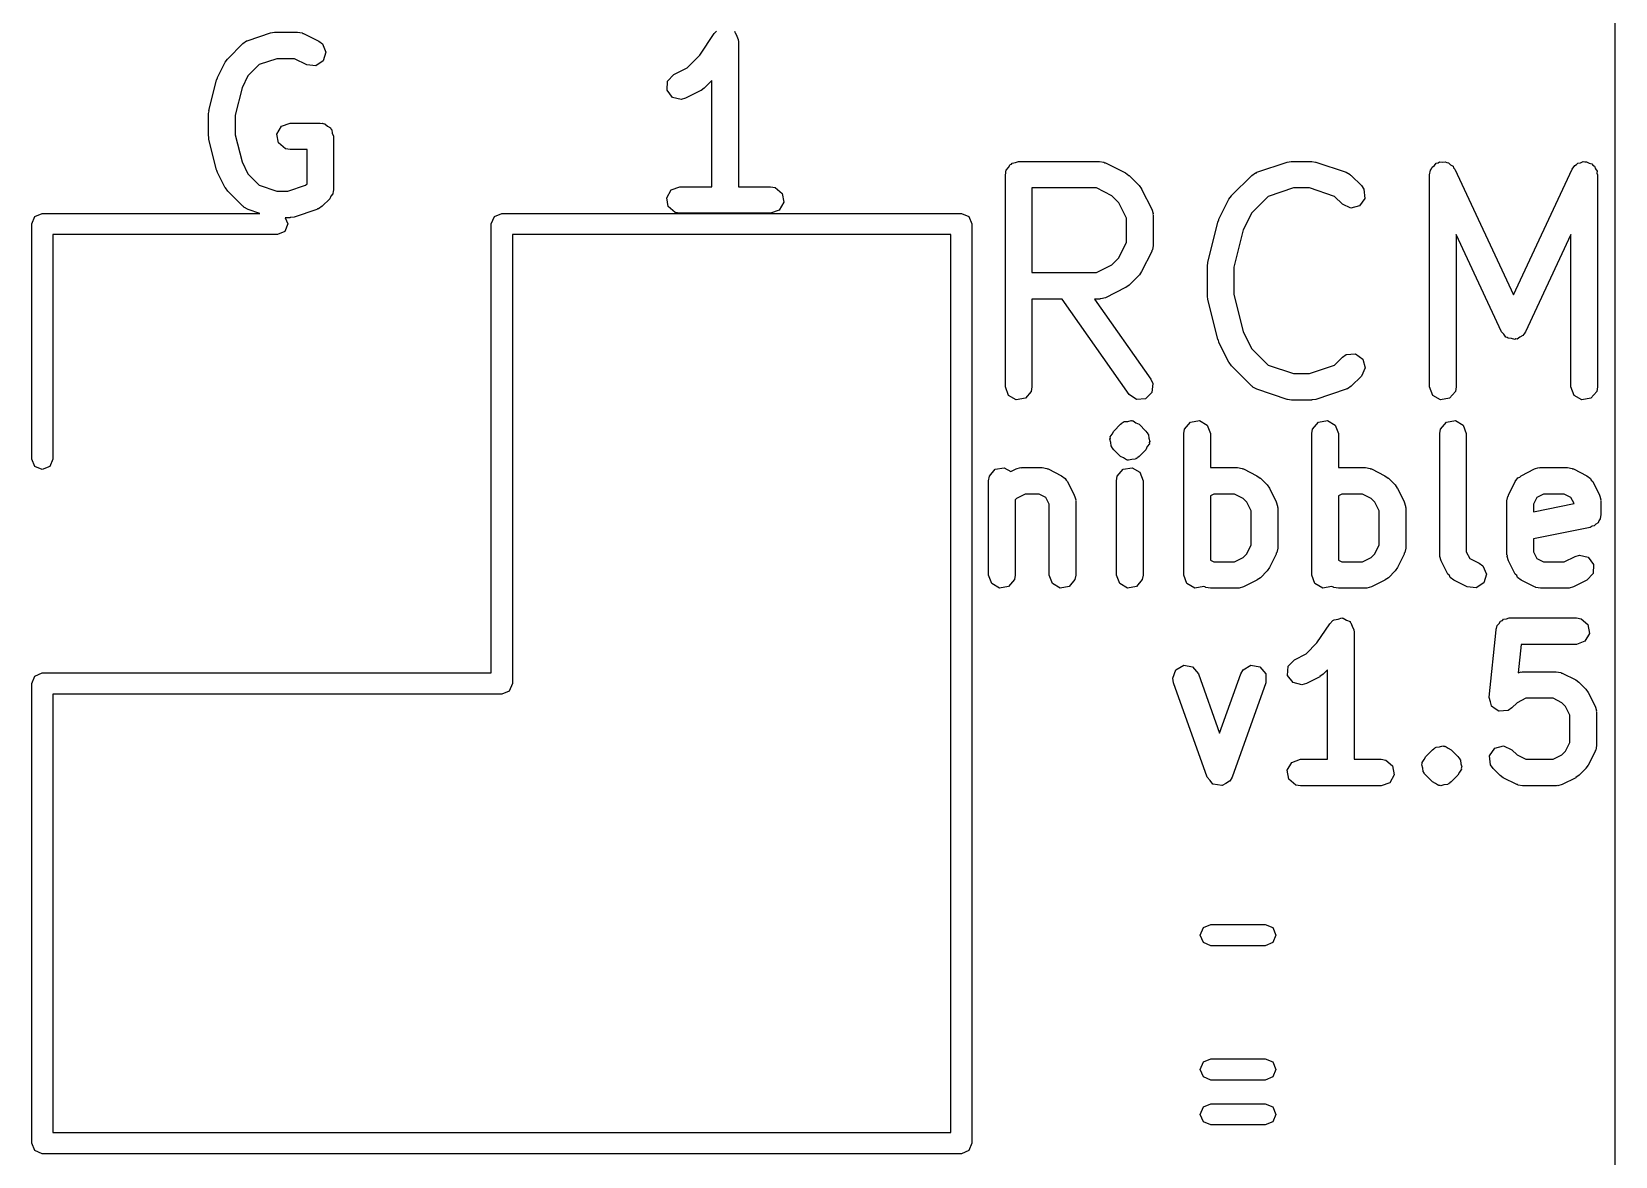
# Model space of a CAD drawing. Extents: x 128.3 to 155.1, y -62.5 to -34.4.
# Drawn here: x 128.28 to 137.24, y -52.23 to -45.87 of the extents above; entities that cross this region are included whole.
import ezdxf

# ---------------------------------------------------------------- set-up
doc = ezdxf.new("R2010")
doc.units = 0
doc.layers.add('BLACK', color=7, linetype='CONTINUOUS')

msp = doc.modelspace()

# ---------------------------------------------------------------- linework, layer by layer
at = {"layer": 'BLACK', "linetype": 'CONTINUOUS'}
for p, q in [((137.237, -54.7386), (137.237, -44.3248)), ((129.629, -45.8755), (129.651, -45.8722)), ((129.651, -45.8722), (129.653, -45.8717)), ((129.653, -45.8717), (129.781, -45.8717)), ((129.781, -45.8717), (129.807, -45.8762)), ((132.138, -45.8797), (132.151, -45.867)), ((132.253, -45.867), (132.255, -45.8709)), ((132.255, -45.8709), (132.258, -45.873)), ((132.258, -45.873), (132.266, -45.8935)), ((129.386, -46.0222), (129.471, -45.9365)), ((129.471, -45.9365), (129.493, -45.9215)), ((129.493, -45.9215), (129.497, -45.9211)), ((129.497, -45.9211), (129.501, -45.9184)), ((129.501, -45.9184), (129.629, -45.8755)), ((129.807, -45.8762), (129.811, -45.8791)), ((129.811, -45.8791), (129.815, -45.8796)), ((129.815, -45.8796), (129.901, -45.9224)), ((129.901, -45.9224), (129.922, -45.9379)), ((129.922, -45.9379), (129.942, -45.985)), ((132.057, -46.002), (132.138, -45.8797)), ((132.266, -45.8935), (132.275, -45.913)), ((132.275, -45.913), (132.274, -45.9172)), ((132.274, -45.9172), (132.276, -45.9213)), ((132.276, -45.9213), (132.276, -46.7463)), ((129.329, -46.1274), (129.372, -46.0417)), ((129.372, -46.0417), (129.385, -46.0237)), ((129.385, -46.0237), (129.386, -46.0222)), ((129.665, -46.0217), (129.565, -46.0551)), ((129.764, -46.0217), (129.665, -46.0217)), ((129.834, -46.0566), (129.764, -46.0217)), ((129.927, -46.0342), (129.885, -46.0625)), ((129.942, -45.985), (129.927, -46.0342)), ((131.985, -46.0739), (132.057, -46.002)), ((129.28, -46.3142), (129.323, -46.1428)), ((129.323, -46.1428), (129.328, -46.1309)), ((129.328, -46.1309), (129.329, -46.1274)), ((129.5, -46.1197), (129.467, -46.1871)), ((129.565, -46.0551), (129.5, -46.1197)), ((129.885, -46.0625), (129.834, -46.0566)), ((131.875, -46.1486), (131.91, -46.1113)), ((131.91, -46.1113), (131.985, -46.0739)), ((129.467, -46.1871), (129.428, -46.3416)), ((131.872, -46.1998), (131.875, -46.1486)), ((131.902, -46.241), (131.872, -46.1998)), ((132.063, -46.2026), (131.977, -46.2455)), ((132.064, -46.2014), (132.063, -46.2026)), ((132.082, -46.1886), (132.064, -46.2014)), ((132.126, -46.1452), (132.082, -46.1886)), ((132.126, -46.7463), (132.126, -46.1452)), ((129.278, -46.3324), (129.281, -46.3176)), ((129.281, -46.3176), (129.28, -46.3142)), ((131.952, -46.2529), (131.902, -46.241)), ((131.977, -46.2455), (131.952, -46.2529)), ((129.278, -46.4609), (129.278, -46.3324)), ((129.428, -46.3416), (129.428, -46.4517)), ((129.665, -46.4479), (129.69, -46.4035)), ((129.69, -46.4035), (129.739, -46.3859)), ((129.739, -46.3859), (129.91, -46.3859)), ((129.91, -46.3859), (129.92, -46.3877)), ((129.92, -46.3877), (129.923, -46.3871)), ((129.923, -46.3871), (129.926, -46.3887)), ((129.926, -46.3887), (129.936, -46.3905)), ((129.936, -46.3905), (129.951, -46.403)), ((129.951, -46.403), (129.968, -46.4127)), ((129.968, -46.4127), (129.97, -46.4191)), ((129.279, -46.4642), (129.278, -46.4609)), ((129.28, -46.4791), (129.279, -46.4642)), ((129.323, -46.6506), (129.28, -46.4791)), ((129.428, -46.4517), (129.467, -46.6062)), ((129.674, -46.4984), (129.665, -46.4479)), ((129.713, -46.5314), (129.674, -46.4984)), ((129.97, -46.4191), (129.975, -46.4234)), ((129.975, -46.4234), (129.978, -46.4426)), ((129.978, -46.4426), (129.985, -46.4609)), ((129.985, -46.4609), (129.985, -46.7609)), ((129.739, -46.5359), (129.713, -46.5314)), ((129.835, -46.5359), (129.739, -46.5359)), ((129.835, -46.7299), (129.835, -46.5359)), ((129.325, -46.6535), (129.323, -46.6506)), ((129.329, -46.6659), (129.325, -46.6535)), ((129.372, -46.7516), (129.329, -46.6659)), ((129.467, -46.6062), (129.5, -46.6737)), ((129.5, -46.6737), (129.565, -46.7382)), ((133.786, -46.6783), (133.788, -46.6686)), ((133.786, -47.8783), (133.786, -46.6783)), ((133.788, -46.6653), (133.789, -46.6624)), ((133.788, -46.6686), (133.788, -46.6653)), ((133.789, -46.6624), (133.791, -46.6527)), ((133.791, -46.6527), (133.803, -46.6378)), ((133.803, -46.6378), (133.813, -46.6209)), ((133.813, -46.6209), (133.82, -46.6186)), ((133.82, -46.6186), (133.824, -46.6134)), ((133.824, -46.6134), (133.843, -46.61)), ((133.843, -46.61), (133.861, -46.6033)), ((133.861, -46.6033), (134.319, -46.6033)), ((134.319, -46.6033), (134.344, -46.6079)), ((134.344, -46.6079), (134.348, -46.6107)), ((134.348, -46.6107), (134.352, -46.6113)), ((134.352, -46.6113), (134.466, -46.6684)), ((134.466, -46.6684), (134.484, -46.6818)), ((135.18, -46.6825), (135.201, -46.6675)), ((135.201, -46.6675), (135.206, -46.6671)), ((135.206, -46.6671), (135.209, -46.6643)), ((135.209, -46.6643), (135.381, -46.6072)), ((135.381, -46.6072), (135.403, -46.6039)), ((135.403, -46.6039), (135.404, -46.6033)), ((135.404, -46.6033), (135.519, -46.6033)), ((135.519, -46.6033), (135.541, -46.6072)), ((135.541, -46.6072), (135.542, -46.6072)), ((135.542, -46.6072), (135.714, -46.6643)), ((135.714, -46.6643), (135.737, -46.6767)), ((135.737, -46.6767), (135.739, -46.6806)), ((135.739, -46.6806), (135.743, -46.6825)), ((136.186, -46.6783), (136.191, -46.6527)), ((136.186, -47.8783), (136.186, -46.6783)), ((136.191, -46.6527), (136.197, -46.645)), ((136.197, -46.645), (136.2, -46.6353)), ((136.2, -46.6353), (136.213, -46.6259)), ((136.213, -46.6259), (136.224, -46.6134)), ((136.224, -46.6134), (136.234, -46.6116)), ((136.234, -46.6116), (136.242, -46.6059)), ((136.242, -46.6059), (136.258, -46.6073)), ((136.258, -46.6073), (136.274, -46.6045)), ((136.274, -46.6045), (136.283, -46.6095)), ((136.283, -46.6095), (136.293, -46.6104)), ((136.293, -46.6104), (136.305, -46.6219)), ((136.305, -46.6219), (136.319, -46.6301)), ((136.319, -46.6301), (136.322, -46.6395)), ((136.322, -46.6395), (136.329, -46.6466)), ((136.329, -46.6466), (136.661, -47.3581)), ((136.661, -47.3581), (136.993, -46.6466)), ((136.993, -46.6466), (137.008, -46.6253)), ((137.008, -46.6253), (137.017, -46.6211)), ((137.017, -46.6211), (137.024, -46.6134)), ((137.024, -46.6134), (137.04, -46.6105)), ((137.04, -46.6105), (137.055, -46.6036)), ((137.055, -46.6036), (137.065, -46.6062)), ((137.065, -46.6062), (137.074, -46.6045)), ((137.074, -46.6045), (137.089, -46.6127)), ((137.089, -46.6127), (137.104, -46.6169)), ((137.104, -46.6169), (137.11, -46.6251)), ((137.11, -46.6251), (137.119, -46.6301)), ((137.119, -46.6301), (137.124, -46.6455)), ((137.124, -46.6455), (137.134, -46.659)), ((137.134, -46.659), (137.133, -46.6689)), ((137.133, -46.6689), (137.136, -46.6783)), ((137.136, -46.6783), (137.136, -47.8783)), ((129.373, -46.7528), (129.372, -46.7516)), ((129.386, -46.7711), (129.373, -46.7528)), ((129.471, -46.8568), (129.386, -46.7711)), ((129.565, -46.7382), (129.665, -46.7717)), ((129.726, -46.7717), (129.827, -46.7382)), ((129.827, -46.7382), (129.835, -46.7299)), ((129.983, -46.7705), (129.981, -46.7866)), ((129.985, -46.7675), (129.983, -46.7705)), ((129.985, -46.7609), (129.984, -46.7655)), ((129.984, -46.7655), (129.985, -46.7675)), ((131.87, -46.8082), (131.896, -46.7638)), ((131.896, -46.7638), (131.944, -46.7463)), ((131.944, -46.7463), (132.126, -46.7463)), ((132.276, -46.7463), (132.458, -46.7463)), ((132.458, -46.7463), (132.484, -46.7508)), ((132.484, -46.7508), (132.523, -46.7838)), ((134.301, -46.7533), (133.936, -46.7533)), ((133.936, -46.7533), (133.936, -47.2319)), ((134.388, -46.7971), (134.301, -46.7533)), ((134.484, -46.6818), (134.486, -46.6825)), ((134.486, -46.6825), (134.543, -46.7396)), ((134.543, -46.7396), (134.556, -46.758)), ((134.556, -46.758), (134.557, -46.7591)), ((134.557, -46.7591), (134.614, -46.8734)), ((135.066, -46.7967), (135.18, -46.6825)), ((135.416, -46.7533), (135.273, -46.801)), ((135.506, -46.7533), (135.416, -46.7533)), ((135.649, -46.801), (135.506, -46.7533)), ((135.743, -46.6825), (135.8, -46.7396)), ((135.8, -46.7396), (135.815, -46.7609)), ((135.815, -46.7609), (135.82, -46.812)), ((129.475, -46.8587), (129.471, -46.8568)), ((129.478, -46.8625), (129.475, -46.8587)), ((129.665, -46.7717), (129.726, -46.7717)), ((129.92, -46.8568), (129.899, -46.8718)), ((129.963, -46.814), (129.92, -46.8568)), ((129.97, -46.7991), (129.963, -46.814)), ((129.981, -46.7866), (129.97, -46.7991)), ((131.879, -46.8588), (131.87, -46.8082)), ((131.918, -46.8917), (131.879, -46.8588)), ((132.532, -46.8343), (132.506, -46.8787)), ((132.523, -46.7838), (132.532, -46.8343)), ((134.428, -46.8371), (134.388, -46.7971)), ((134.472, -46.9246), (134.428, -46.8371)), ((134.994, -46.9305), (135.051, -46.8162)), ((135.051, -46.8162), (135.065, -46.7982)), ((135.065, -46.7982), (135.066, -46.7967)), ((135.273, -46.801), (135.18, -46.8942)), ((135.694, -46.8457), (135.649, -46.801)), ((135.741, -46.8673), (135.694, -46.8457)), ((135.79, -46.8541), (135.741, -46.8673)), ((135.82, -46.812), (135.79, -46.8541)), ((128.277, -46.957), (128.295, -46.9146)), ((128.295, -46.9146), (128.337, -46.897)), ((128.337, -46.897), (129.567, -46.897)), ((129.501, -46.875), (129.478, -46.8625)), ((129.567, -46.897), (129.501, -46.875)), ((129.739, -46.9217), (129.712, -46.9217)), ((129.712, -46.9217), (129.727, -46.957)), ((129.74, -46.9211), (129.739, -46.9217)), ((129.762, -46.9178), (129.74, -46.9211)), ((129.891, -46.875), (129.762, -46.9178)), ((129.894, -46.8722), (129.891, -46.875)), ((129.899, -46.8718), (129.894, -46.8722)), ((130.877, -46.957), (130.895, -46.9146)), ((130.895, -46.9146), (130.937, -46.897)), ((130.937, -46.897), (133.537, -46.897)), ((131.944, -46.8963), (131.918, -46.8917)), ((132.458, -46.8963), (131.944, -46.8963)), ((132.506, -46.8787), (132.458, -46.8963)), ((133.537, -46.897), (133.579, -46.9146)), ((133.579, -46.9146), (133.597, -46.957)), ((134.472, -47.0606), (134.472, -46.9246)), ((134.614, -46.8734), (134.622, -46.8983)), ((134.622, -46.8983), (134.621, -46.9027)), ((134.621, -46.9027), (134.622, -46.9069)), ((134.622, -46.9069), (134.622, -47.0783)), ((134.931, -47.1744), (134.989, -46.9459)), ((134.989, -46.9459), (134.994, -46.934)), ((134.994, -46.934), (134.994, -46.9305)), ((135.18, -46.8942), (135.132, -46.9902)), ((128.277, -48.287), (128.277, -46.957)), ((129.667, -47.017), (128.397, -47.017)), ((128.397, -47.017), (128.397, -48.287)), ((129.709, -46.9994), (129.667, -47.017)), ((129.727, -46.957), (129.709, -46.9994)), ((130.877, -49.497), (130.877, -46.957)), ((130.997, -47.017), (130.997, -49.557)), ((133.477, -47.017), (130.997, -47.017)), ((133.477, -52.097), (133.477, -47.017)), ((133.597, -46.957), (133.597, -52.157)), ((135.132, -46.9902), (135.079, -47.2019)), ((136.593, -47.5672), (136.336, -47.0164)), ((136.336, -47.0164), (136.336, -47.8783)), ((136.986, -47.0164), (136.729, -47.5672)), ((136.986, -47.8783), (136.986, -47.0164)), ((134.428, -47.1482), (134.472, -47.0606)), ((134.614, -47.1119), (134.557, -47.2262)), ((134.615, -47.1074), (134.614, -47.1119)), ((134.618, -47.104), (134.615, -47.1074)), ((134.622, -47.0783), (134.618, -47.104)), ((134.301, -47.2319), (134.388, -47.1881)), ((134.388, -47.1881), (134.428, -47.1482)), ((134.929, -47.1926), (134.932, -47.1779)), ((134.929, -47.3641), (134.929, -47.1926)), ((134.932, -47.1779), (134.931, -47.1744)), ((135.079, -47.2019), (135.079, -47.3548)), ((133.936, -47.2319), (134.301, -47.2319)), ((134.486, -47.3028), (134.467, -47.3157)), ((134.543, -47.2457), (134.486, -47.3028)), ((134.544, -47.2442), (134.543, -47.2457)), ((134.557, -47.2262), (134.544, -47.2442)), ((134.108, -47.3819), (133.936, -47.3819)), ((133.936, -47.3819), (133.936, -47.8783)), ((134.486, -47.9214), (134.108, -47.3819)), ((134.319, -47.3819), (134.291, -47.3819)), ((134.291, -47.3819), (134.609, -47.8353)), ((134.323, -47.3804), (134.319, -47.3819)), ((134.327, -47.3814), (134.323, -47.3804)), ((134.352, -47.374), (134.327, -47.3814)), ((134.466, -47.3169), (134.352, -47.374)), ((134.467, -47.3157), (134.466, -47.3169)), ((134.93, -47.3673), (134.929, -47.3641)), ((134.931, -47.3822), (134.93, -47.3673)), ((134.989, -47.6108), (134.931, -47.3822)), ((135.079, -47.3548), (135.132, -47.5665)), ((135.132, -47.5665), (135.18, -47.6625)), ((136.607, -47.581), (136.593, -47.5672)), ((136.724, -47.5753), (136.723, -47.5785)), ((136.729, -47.5672), (136.724, -47.5753)), ((134.991, -47.6138), (134.989, -47.6108)), ((134.994, -47.6262), (134.991, -47.6138)), ((135.051, -47.7405), (134.994, -47.6262)), ((135.18, -47.6625), (135.273, -47.7556)), ((136.618, -47.5969), (136.607, -47.581)), ((136.625, -47.5987), (136.618, -47.5969)), ((136.63, -47.6035), (136.625, -47.5987)), ((136.649, -47.6052), (136.63, -47.6035)), ((136.668, -47.6102), (136.649, -47.6052)), ((136.674, -47.6073), (136.668, -47.6102)), ((136.681, -47.6079), (136.674, -47.6073)), ((136.697, -47.5968), (136.681, -47.6079)), ((136.714, -47.5885), (136.697, -47.5968)), ((136.72, -47.5804), (136.714, -47.5885)), ((136.723, -47.5785), (136.72, -47.5804)), ((135.053, -47.7416), (135.051, -47.7405)), ((135.066, -47.7599), (135.053, -47.7416)), ((135.273, -47.7556), (135.416, -47.8033)), ((135.506, -47.8033), (135.649, -47.7556)), ((135.649, -47.7556), (135.694, -47.711)), ((135.694, -47.711), (135.715, -47.6961)), ((135.715, -47.6961), (135.767, -47.6916)), ((135.767, -47.6916), (135.809, -47.721)), ((135.809, -47.721), (135.822, -47.7706)), ((134.609, -47.8353), (134.62, -47.8589)), ((135.18, -47.8742), (135.066, -47.7599)), ((135.416, -47.8033), (135.506, -47.8033)), ((135.8, -47.8171), (135.743, -47.8742)), ((135.822, -47.7706), (135.8, -47.8171)), ((133.804, -47.9266), (133.786, -47.8783)), ((133.848, -47.9522), (133.804, -47.9266)), ((133.932, -47.904), (133.899, -47.9433)), ((133.936, -47.8783), (133.932, -47.904)), ((134.528, -47.9508), (134.486, -47.9214)), ((134.615, -47.91), (134.579, -47.9463)), ((134.62, -47.8589), (134.615, -47.91)), ((135.184, -47.8761), (135.18, -47.8742)), ((135.186, -47.8799), (135.184, -47.8761)), ((135.209, -47.8924), (135.186, -47.8799)), ((135.381, -47.9495), (135.209, -47.8924)), ((135.714, -47.8924), (135.542, -47.9495)), ((135.717, -47.8896), (135.714, -47.8924)), ((135.722, -47.8892), (135.717, -47.8896)), ((135.743, -47.8742), (135.722, -47.8892)), ((136.204, -47.9266), (136.186, -47.8783)), ((136.248, -47.9522), (136.204, -47.9266)), ((136.332, -47.904), (136.299, -47.9433)), ((136.336, -47.8783), (136.332, -47.904)), ((137.004, -47.9266), (136.986, -47.8783)), ((137.048, -47.9522), (137.004, -47.9266)), ((137.132, -47.904), (137.099, -47.9433)), ((137.136, -47.8783), (137.132, -47.904)), ((133.899, -47.9433), (133.848, -47.9522)), ((134.579, -47.9463), (134.528, -47.9508)), ((135.382, -47.9494), (135.381, -47.9495)), ((135.404, -47.9533), (135.382, -47.9494)), ((135.519, -47.9533), (135.404, -47.9533)), ((135.52, -47.9528), (135.519, -47.9533)), ((135.542, -47.9495), (135.52, -47.9528)), ((136.299, -47.9433), (136.248, -47.9522)), ((137.099, -47.9433), (137.048, -47.9522)), ((134.399, -48.1284), (134.437, -48.0903)), ((134.437, -48.0903), (134.445, -48.0846)), ((134.445, -48.0846), (134.447, -48.0819)), ((134.447, -48.0819), (134.45, -48.081)), ((134.45, -48.0809), (134.452, -48.0783)), ((134.45, -48.081), (134.45, -48.0809)), ((134.452, -48.0783), (134.454, -48.078)), ((134.454, -48.078), (134.458, -48.0753)), ((134.458, -48.0753), (134.478, -48.0736)), ((134.478, -48.0736), (134.497, -48.0686)), ((134.497, -48.0686), (134.5, -48.07)), ((134.5, -48.07), (134.503, -48.0694)), ((134.503, -48.0694), (134.506, -48.0711)), ((134.506, -48.0711), (134.509, -48.0709)), ((134.509, -48.0709), (134.525, -48.082)), ((134.525, -48.082), (134.543, -48.0903)), ((134.543, -48.0903), (134.581, -48.1284)), ((134.8, -48.1176), (134.833, -48.0783)), ((134.833, -48.0783), (134.884, -48.0694)), ((134.884, -48.0694), (134.928, -48.0951)), ((134.928, -48.0951), (134.946, -48.1433)), ((135.524, -48.1176), (135.557, -48.0783)), ((135.557, -48.0783), (135.608, -48.0694)), ((135.608, -48.0694), (135.652, -48.0951)), ((135.652, -48.0951), (135.67, -48.1433)), ((136.248, -48.1176), (136.281, -48.0783)), ((136.281, -48.0783), (136.332, -48.0694)), ((136.332, -48.0694), (136.376, -48.0951)), ((136.376, -48.0951), (136.394, -48.1433)), ((134.377, -48.1749), (134.38, -48.1687)), ((134.382, -48.1937), (134.377, -48.1749)), ((134.379, -48.162), (134.391, -48.146)), ((134.38, -48.1687), (134.379, -48.162)), ((134.384, -48.2131), (134.382, -48.1937)), ((134.391, -48.146), (134.399, -48.1284)), ((134.581, -48.1284), (134.587, -48.1365)), ((134.587, -48.1365), (134.59, -48.1384)), ((134.601, -48.2008), (134.589, -48.2168)), ((134.59, -48.1384), (134.59, -48.1416)), ((134.59, -48.1416), (134.596, -48.1497)), ((134.596, -48.1497), (134.598, -48.1691)), ((134.598, -48.1691), (134.603, -48.1879)), ((134.603, -48.1879), (134.6, -48.1941)), ((134.6, -48.1941), (134.601, -48.2008)), ((134.796, -48.1433), (134.8, -48.1176)), ((134.796, -48.9433), (134.796, -48.1433)), ((134.946, -48.1433), (134.946, -48.3354)), ((135.52, -48.1433), (135.524, -48.1176)), ((135.52, -48.9433), (135.52, -48.1433)), ((135.67, -48.1433), (135.67, -48.3354)), ((136.244, -48.1433), (136.248, -48.1176)), ((136.244, -48.829), (136.244, -48.1433)), ((136.394, -48.1433), (136.394, -48.8113)), ((128.295, -48.3294), (128.277, -48.287)), ((128.397, -48.287), (128.379, -48.3294)), ((134.39, -48.2212), (134.384, -48.2131)), ((134.39, -48.2244), (134.39, -48.2212)), ((134.393, -48.2263), (134.39, -48.2244)), ((134.399, -48.2344), (134.393, -48.2263)), ((134.437, -48.2725), (134.399, -48.2344)), ((134.455, -48.2808), (134.437, -48.2725)), ((134.471, -48.2919), (134.455, -48.2808)), ((134.474, -48.2916), (134.471, -48.2919)), ((134.477, -48.2933), (134.474, -48.2916)), ((134.48, -48.2927), (134.477, -48.2933)), ((134.483, -48.2942), (134.48, -48.2927)), ((134.502, -48.2892), (134.483, -48.2942)), ((134.522, -48.2875), (134.502, -48.2892)), ((134.525, -48.2848), (134.522, -48.2875)), ((134.527, -48.2844), (134.525, -48.2848)), ((134.53, -48.2819), (134.527, -48.2844)), ((134.533, -48.2809), (134.53, -48.2818)), ((134.53, -48.2818), (134.53, -48.2819)), ((134.535, -48.2782), (134.533, -48.2809)), ((134.543, -48.2725), (134.535, -48.2782)), ((134.581, -48.2344), (134.543, -48.2725)), ((134.589, -48.2168), (134.581, -48.2344)), ((128.337, -48.347), (128.295, -48.3294)), ((128.379, -48.3294), (128.337, -48.347)), ((133.696, -48.3843), (133.729, -48.345)), ((133.729, -48.345), (133.779, -48.3361)), ((133.779, -48.3361), (133.817, -48.3579)), ((133.817, -48.3579), (133.847, -48.3429)), ((133.847, -48.3429), (133.872, -48.3355)), ((133.872, -48.3355), (133.876, -48.3365)), ((133.876, -48.3365), (133.88, -48.335)), ((133.88, -48.335), (133.995, -48.335)), ((133.995, -48.335), (134.02, -48.3395)), ((134.02, -48.3395), (134.024, -48.3424)), ((134.024, -48.3424), (134.028, -48.3429)), ((134.028, -48.3429), (134.104, -48.381)), ((134.104, -48.381), (134.125, -48.3965)), ((134.419, -48.3843), (134.452, -48.345)), ((134.452, -48.345), (134.503, -48.3361)), ((134.503, -48.3361), (134.547, -48.3618)), ((134.547, -48.3618), (134.565, -48.41)), ((134.946, -48.3354), (134.947, -48.335)), ((134.947, -48.335), (135.099, -48.335)), ((135.099, -48.335), (135.125, -48.3395)), ((135.125, -48.3395), (135.129, -48.3424)), ((135.129, -48.3424), (135.133, -48.3429)), ((135.133, -48.3429), (135.209, -48.381)), ((135.209, -48.381), (135.227, -48.3943)), ((135.67, -48.3354), (135.671, -48.335)), ((135.671, -48.335), (135.823, -48.335)), ((135.823, -48.335), (135.849, -48.3395)), ((135.849, -48.3395), (135.852, -48.3424)), ((135.852, -48.3424), (135.857, -48.3429)), ((135.857, -48.3429), (135.933, -48.381)), ((135.933, -48.381), (135.951, -48.3943)), ((136.696, -48.3891), (136.704, -48.381)), ((136.704, -48.381), (136.78, -48.3429)), ((136.78, -48.3429), (136.805, -48.3355)), ((136.805, -48.3355), (136.81, -48.3365)), ((136.81, -48.3365), (136.814, -48.335)), ((136.814, -48.335), (136.966, -48.335)), ((136.966, -48.335), (136.992, -48.3395)), ((136.992, -48.3395), (136.995, -48.3424)), ((136.995, -48.3424), (137, -48.3429)), ((137, -48.3429), (137.076, -48.381)), ((137.076, -48.381), (137.097, -48.3965)), ((133.691, -48.41), (133.696, -48.3843)), ((133.691, -48.9433), (133.691, -48.41)), ((134.125, -48.3965), (134.13, -48.4068)), ((134.13, -48.4068), (134.138, -48.4145)), ((134.138, -48.4145), (134.176, -48.4907)), ((134.415, -48.41), (134.419, -48.3843)), ((134.415, -48.9433), (134.415, -48.41)), ((134.565, -48.41), (134.565, -48.9433)), ((135.227, -48.3943), (135.229, -48.395)), ((135.229, -48.395), (135.267, -48.4331)), ((135.267, -48.4331), (135.28, -48.4515)), ((135.28, -48.4515), (135.281, -48.4526)), ((135.281, -48.4526), (135.319, -48.5288)), ((135.951, -48.3943), (135.953, -48.395)), ((135.953, -48.395), (135.991, -48.4331)), ((135.991, -48.4331), (136.003, -48.4515)), ((136.003, -48.4515), (136.005, -48.4526)), ((136.005, -48.4526), (136.043, -48.5288)), ((136.632, -48.4907), (136.671, -48.4145)), ((136.671, -48.4145), (136.686, -48.3936)), ((136.686, -48.3936), (136.696, -48.3891)), ((137.097, -48.3965), (137.101, -48.4068)), ((137.101, -48.4068), (137.109, -48.4145)), ((137.109, -48.4145), (137.148, -48.4907)), ((133.849, -48.5097), (133.841, -48.5172)), ((133.841, -48.5172), (133.841, -48.9433)), ((133.898, -48.485), (133.849, -48.5097)), ((133.977, -48.485), (133.898, -48.485)), ((134.015, -48.504), (133.977, -48.485)), ((134.034, -48.542), (134.015, -48.504)), ((134.034, -48.9433), (134.034, -48.542)), ((134.176, -48.4907), (134.184, -48.5157)), ((134.184, -48.5157), (134.182, -48.52)), ((134.182, -48.52), (134.184, -48.5242)), ((134.184, -48.5242), (134.184, -48.9433)), ((134.965, -48.485), (134.946, -48.4944)), ((134.946, -48.4944), (134.946, -48.8588)), ((135.082, -48.485), (134.965, -48.485)), ((135.131, -48.5097), (135.082, -48.485)), ((135.152, -48.5306), (135.131, -48.5097)), ((135.177, -48.58), (135.152, -48.5306)), ((135.319, -48.5288), (135.326, -48.5538)), ((135.326, -48.5538), (135.325, -48.5581)), ((135.325, -48.5581), (135.327, -48.5623)), ((135.327, -48.5623), (135.327, -48.7909)), ((135.689, -48.485), (135.67, -48.4944)), ((135.67, -48.4944), (135.67, -48.8588)), ((135.806, -48.485), (135.689, -48.485)), ((135.855, -48.5097), (135.806, -48.485)), ((135.876, -48.5306), (135.855, -48.5097)), ((135.901, -48.58), (135.876, -48.5306)), ((136.043, -48.5288), (136.05, -48.5538)), ((136.05, -48.5538), (136.049, -48.5581)), ((136.049, -48.5581), (136.051, -48.5623)), ((136.051, -48.5623), (136.051, -48.7909)), ((136.624, -48.5242), (136.629, -48.4986)), ((136.624, -48.829), (136.624, -48.5242)), ((136.629, -48.4986), (136.632, -48.4952)), ((136.632, -48.4952), (136.632, -48.4907)), ((136.793, -48.504), (136.774, -48.542)), ((136.774, -48.5851), (137.004, -48.5392)), ((136.774, -48.542), (136.774, -48.5851)), ((136.831, -48.485), (136.793, -48.504)), ((136.948, -48.485), (136.831, -48.485)), ((136.986, -48.504), (136.948, -48.485)), ((137.004, -48.5392), (136.986, -48.504)), ((137.148, -48.4907), (137.155, -48.5157)), ((137.155, -48.5157), (137.154, -48.52)), ((137.154, -48.52), (137.155, -48.5242)), ((137.155, -48.5242), (137.155, -48.6004)), ((135.177, -48.7732), (135.177, -48.58)), ((135.901, -48.7732), (135.901, -48.58)), ((137.139, -48.6473), (137.127, -48.6546)), ((137.143, -48.6356), (137.139, -48.6473)), ((137.151, -48.6261), (137.143, -48.6356)), ((137.155, -48.6004), (137.151, -48.6261)), ((137.095, -48.674), (136.774, -48.7381)), ((136.774, -48.7381), (136.774, -48.8113)), ((137.106, -48.6675), (137.095, -48.674)), ((137.118, -48.6654), (137.106, -48.6675)), ((137.127, -48.6546), (137.118, -48.6654)), ((135.131, -48.8436), (135.152, -48.8227)), ((135.152, -48.8227), (135.177, -48.7732)), ((135.319, -48.8245), (135.281, -48.9006)), ((135.322, -48.8166), (135.319, -48.82)), ((135.319, -48.82), (135.319, -48.8245)), ((135.327, -48.7909), (135.322, -48.8166)), ((135.855, -48.8436), (135.876, -48.8227)), ((135.876, -48.8227), (135.901, -48.7732)), ((136.043, -48.8245), (136.005, -48.9006)), ((136.046, -48.8166), (136.043, -48.82)), ((136.043, -48.82), (136.043, -48.8245)), ((136.051, -48.7909), (136.046, -48.8166)), ((136.245, -48.8332), (136.244, -48.829)), ((136.394, -48.8113), (136.413, -48.8493)), ((136.626, -48.8332), (136.624, -48.829)), ((136.774, -48.8113), (136.793, -48.8493)), ((137.009, -48.8381), (137.034, -48.8307)), ((137.034, -48.8307), (137.084, -48.8426)), ((134.946, -48.8588), (134.965, -48.8683)), ((134.965, -48.8683), (135.082, -48.8683)), ((135.082, -48.8683), (135.131, -48.8436)), ((135.267, -48.9201), (135.229, -48.9582)), ((135.268, -48.9187), (135.267, -48.9201)), ((135.281, -48.9006), (135.268, -48.9187)), ((135.67, -48.8588), (135.689, -48.8683)), ((135.689, -48.8683), (135.806, -48.8683)), ((135.806, -48.8683), (135.855, -48.8436)), ((135.991, -48.9201), (135.953, -48.9582)), ((136.005, -48.9006), (135.991, -48.9187)), ((135.991, -48.9187), (135.991, -48.9201)), ((136.244, -48.8376), (136.245, -48.8332)), ((136.251, -48.8625), (136.244, -48.8376)), ((136.29, -48.9387), (136.251, -48.8625)), ((136.413, -48.8493), (136.466, -48.8762)), ((136.466, -48.8762), (136.487, -48.8917)), ((136.487, -48.8917), (136.508, -48.9388)), ((136.625, -48.8376), (136.626, -48.8332)), ((136.632, -48.8625), (136.625, -48.8376)), ((136.671, -48.9387), (136.632, -48.8625)), ((136.793, -48.8493), (136.831, -48.8683)), ((136.831, -48.8683), (136.948, -48.8683)), ((136.948, -48.8683), (137.009, -48.8381)), ((137.084, -48.8426), (137.114, -48.8838)), ((137.114, -48.8838), (137.111, -48.935)), ((133.709, -48.9915), (133.691, -48.9433)), ((133.753, -49.0172), (133.709, -48.9915)), ((133.804, -49.0082), (133.753, -49.0172)), ((133.837, -48.9689), (133.804, -49.0082)), ((133.841, -48.9433), (133.837, -48.9689)), ((134.052, -48.9915), (134.034, -48.9433)), ((134.096, -49.0172), (134.052, -48.9915)), ((134.147, -49.0082), (134.096, -49.0172)), ((134.179, -48.9689), (134.147, -49.0082)), ((134.184, -48.9433), (134.179, -48.9689)), ((134.433, -48.9915), (134.415, -48.9433)), ((134.477, -49.0172), (134.433, -48.9915)), ((134.527, -49.0082), (134.477, -49.0172)), ((134.56, -48.9689), (134.527, -49.0082)), ((134.565, -48.9433), (134.56, -48.9689)), ((134.813, -48.9915), (134.796, -48.9433)), ((134.858, -49.0172), (134.813, -48.9915)), ((134.908, -49.0082), (134.858, -49.0172)), ((134.909, -49.0079), (134.908, -49.0082)), ((134.914, -49.0104), (134.909, -49.0079)), ((134.918, -49.0109), (134.914, -49.0104)), ((134.921, -49.0138), (134.918, -49.0109)), ((135.133, -49.0104), (135.108, -49.0178)), ((135.209, -48.9723), (135.133, -49.0104)), ((135.21, -48.9711), (135.209, -48.9723)), ((135.229, -48.9582), (135.21, -48.9711)), ((135.537, -48.9915), (135.52, -48.9433)), ((135.582, -49.0172), (135.537, -48.9915)), ((135.632, -49.0082), (135.582, -49.0172)), ((135.637, -49.0104), (135.632, -49.0079)), ((135.632, -49.0079), (135.632, -49.0082)), ((135.642, -49.0109), (135.637, -49.0104)), ((135.645, -49.0138), (135.642, -49.0109)), ((135.857, -49.0104), (135.832, -49.0178)), ((135.933, -48.9723), (135.857, -49.0104)), ((135.934, -48.9711), (135.933, -48.9723)), ((135.953, -48.9582), (135.934, -48.9711)), ((136.298, -48.9465), (136.29, -48.9387)), ((136.302, -48.9568), (136.298, -48.9465)), ((136.323, -48.9723), (136.302, -48.9568)), ((136.399, -49.0104), (136.323, -48.9723)), ((136.45, -49.0162), (136.399, -49.0104)), ((136.493, -48.988), (136.45, -49.0162)), ((136.508, -48.9388), (136.493, -48.988)), ((136.679, -48.9465), (136.671, -48.9387)), ((136.683, -48.9568), (136.679, -48.9465)), ((136.704, -48.9723), (136.683, -48.9568)), ((136.78, -49.0104), (136.704, -48.9723)), ((136.785, -49.0109), (136.78, -49.0104)), ((136.788, -49.0138), (136.785, -49.0109)), ((137, -49.0104), (136.975, -49.0178)), ((137.076, -48.9723), (137, -49.0104)), ((137.111, -48.935), (137.076, -48.9723)), ((134.947, -49.0183), (134.921, -49.0138)), ((135.099, -49.0183), (134.947, -49.0183)), ((135.104, -49.0168), (135.099, -49.0183)), ((135.108, -49.0178), (135.104, -49.0168)), ((135.671, -49.0183), (135.645, -49.0138)), ((135.823, -49.0183), (135.671, -49.0183)), ((135.828, -49.0168), (135.823, -49.0183)), ((135.832, -49.0178), (135.828, -49.0168)), ((136.814, -49.0183), (136.788, -49.0138)), ((136.966, -49.0183), (136.814, -49.0183)), ((136.97, -49.0168), (136.966, -49.0183)), ((136.975, -49.0178), (136.97, -49.0168)), ((135.668, -49.1922), (135.689, -49.186)), ((135.689, -49.186), (135.693, -49.1878)), ((135.693, -49.1878), (135.697, -49.187)), ((135.697, -49.187), (135.716, -49.1979)), ((136.621, -49.1913), (136.636, -49.1859)), ((136.636, -49.1859), (137.017, -49.1859)), ((137.017, -49.1859), (137.043, -49.1904)), ((137.043, -49.1904), (137.082, -49.2234)), ((135.549, -49.3274), (135.621, -49.2193)), ((135.621, -49.2193), (135.639, -49.2005)), ((135.639, -49.2005), (135.643, -49.1992)), ((135.643, -49.1992), (135.646, -49.1959)), ((135.646, -49.1959), (135.668, -49.1922)), ((135.716, -49.1979), (135.736, -49.2067)), ((135.736, -49.2067), (135.737, -49.2105)), ((135.737, -49.2105), (135.741, -49.2127)), ((135.741, -49.2127), (135.749, -49.2331)), ((135.749, -49.2331), (135.758, -49.2527)), ((135.758, -49.2527), (135.757, -49.2568)), ((135.757, -49.2568), (135.759, -49.2609)), ((135.759, -49.2609), (135.759, -49.9859)), ((136.523, -49.6344), (136.562, -49.2534)), ((136.562, -49.2479), (136.564, -49.2452)), ((136.563, -49.2496), (136.562, -49.2479)), ((136.562, -49.2534), (136.563, -49.2496)), ((136.564, -49.2452), (136.569, -49.2284)), ((136.569, -49.2284), (136.58, -49.2172)), ((136.58, -49.2172), (136.588, -49.2034)), ((136.588, -49.2034), (136.598, -49.1999)), ((136.598, -49.1999), (136.605, -49.1925)), ((136.605, -49.1925), (136.621, -49.1913)), ((137.091, -49.2739), (137.065, -49.3183)), ((137.082, -49.2234), (137.091, -49.2739)), ((135.487, -49.3897), (135.549, -49.3274)), ((136.704, -49.3359), (136.688, -49.4958)), ((137.017, -49.3359), (136.704, -49.3359)), ((137.065, -49.3183), (137.017, -49.3359)), ((134.75, -49.479), (134.795, -49.4536)), ((134.795, -49.4536), (134.845, -49.4628)), ((135.131, -49.4797), (135.175, -49.4538)), ((135.175, -49.4538), (135.226, -49.4624)), ((135.386, -49.4596), (135.422, -49.4224)), ((135.422, -49.4224), (135.487, -49.3897)), ((128.277, -49.557), (128.295, -49.5146)), ((128.295, -49.5146), (128.337, -49.497)), ((128.337, -49.497), (130.877, -49.497)), ((134.733, -49.5271), (134.75, -49.479)), ((134.737, -49.5528), (134.733, -49.5271)), ((134.845, -49.4628), (134.878, -49.5023)), ((134.878, -49.5023), (134.998, -49.8379)), ((134.998, -49.8379), (135.118, -49.5023)), ((135.118, -49.5023), (135.131, -49.4797)), ((135.226, -49.4624), (135.259, -49.5015)), ((135.259, -49.5015), (135.259, -49.5528)), ((135.383, -49.5108), (135.386, -49.4596)), ((135.414, -49.5521), (135.383, -49.5108)), ((135.565, -49.5185), (135.489, -49.5565)), ((135.566, -49.5173), (135.565, -49.5185)), ((135.584, -49.5044), (135.566, -49.5173)), ((135.609, -49.4801), (135.584, -49.5044)), ((135.609, -49.9859), (135.609, -49.4801)), ((136.688, -49.4958), (136.704, -49.4911)), ((136.704, -49.4911), (136.708, -49.4922)), ((136.708, -49.4922), (136.712, -49.4907)), ((136.712, -49.4907), (136.903, -49.4907)), ((136.903, -49.4907), (136.928, -49.4952)), ((136.928, -49.4952), (136.932, -49.4981)), ((136.932, -49.4981), (136.936, -49.4986)), ((136.936, -49.4986), (137.013, -49.5367)), ((137.013, -49.5367), (137.031, -49.55)), ((128.277, -52.157), (128.277, -49.557)), ((130.937, -49.617), (128.397, -49.617)), ((128.397, -49.617), (128.397, -52.097)), ((130.979, -49.5994), (130.937, -49.617)), ((130.997, -49.557), (130.979, -49.5994)), ((134.927, -50.0861), (134.737, -49.5528)), ((135.259, -49.5528), (135.069, -50.0861)), ((135.464, -49.564), (135.414, -49.5521)), ((135.489, -49.5565), (135.464, -49.564)), ((136.524, -49.6349), (136.523, -49.6344)), ((136.523, -49.6353), (136.524, -49.6349)), ((136.53, -49.6597), (136.523, -49.6353)), ((137.031, -49.55), (137.032, -49.5507)), ((137.032, -49.5507), (137.07, -49.5888)), ((137.07, -49.5888), (137.083, -49.6072)), ((137.083, -49.6072), (137.084, -49.6083)), ((137.084, -49.6083), (137.122, -49.6845)), ((136.536, -49.6841), (136.53, -49.6597)), ((136.536, -49.6844), (136.536, -49.6841)), ((136.537, -49.6849), (136.536, -49.6844)), ((136.557, -49.6993), (136.537, -49.6849)), ((136.578, -49.714), (136.557, -49.6993)), ((136.579, -49.7143), (136.578, -49.714)), ((136.578, -49.714), (136.578, -49.714)), ((136.604, -49.7121), (136.579, -49.7143)), ((136.629, -49.7102), (136.604, -49.7121)), ((136.63, -49.7098), (136.629, -49.7099)), ((136.629, -49.7099), (136.629, -49.7102)), ((136.651, -49.6949), (136.63, -49.7098)), ((136.681, -49.6654), (136.651, -49.6949)), ((136.73, -49.6407), (136.681, -49.6654)), ((136.885, -49.6407), (136.73, -49.6407)), ((136.935, -49.6654), (136.885, -49.6407)), ((136.955, -49.6863), (136.935, -49.6654)), ((136.98, -49.7357), (136.955, -49.6863)), ((137.122, -49.6845), (137.13, -49.7095)), ((137.13, -49.7095), (137.129, -49.7138)), ((137.129, -49.7138), (137.13, -49.718)), ((137.13, -49.718), (137.13, -49.9085)), ((136.98, -49.8908), (136.98, -49.7357)), ((136.955, -49.9403), (136.98, -49.8908)), ((135.407, -50.0034), (135.455, -49.9859)), ((135.455, -49.9859), (135.609, -49.9859)), ((135.759, -49.9859), (135.912, -49.9859)), ((135.912, -49.9859), (135.938, -49.9904)), ((135.938, -49.9904), (135.977, -50.0234)), ((136.145, -50.0034), (136.156, -49.9874)), ((136.156, -49.9874), (136.164, -49.9698)), ((136.164, -49.9698), (136.202, -49.9317)), ((136.202, -49.9317), (136.21, -49.926)), ((136.21, -49.926), (136.212, -49.9233)), ((136.212, -49.9233), (136.215, -49.9224)), ((136.215, -49.9224), (136.216, -49.9223)), ((136.216, -49.9223), (136.218, -49.9198)), ((136.218, -49.9198), (136.22, -49.9194)), ((136.22, -49.9194), (136.223, -49.9167)), ((136.223, -49.9167), (136.243, -49.915)), ((136.243, -49.915), (136.262, -49.91)), ((136.262, -49.91), (136.265, -49.9114)), ((136.265, -49.9114), (136.268, -49.9108)), ((136.268, -49.9108), (136.271, -49.9126)), ((136.271, -49.9126), (136.275, -49.9123)), ((136.275, -49.9123), (136.291, -49.9234)), ((136.291, -49.9234), (136.308, -49.9317)), ((136.308, -49.9317), (136.346, -49.9698)), ((136.346, -49.9698), (136.352, -49.9779)), ((136.352, -49.9779), (136.355, -49.9798)), ((136.355, -49.9798), (136.356, -49.983)), ((136.356, -49.983), (136.361, -49.9911)), ((136.361, -49.9911), (136.363, -50.0105)), ((136.526, -49.9653), (136.555, -49.9233)), ((136.53, -50.0164), (136.526, -49.9653)), ((136.555, -49.9233), (136.605, -49.91)), ((136.605, -49.91), (136.651, -49.9317)), ((136.651, -49.9317), (136.681, -49.9612)), ((136.681, -49.9612), (136.73, -49.9859)), ((136.73, -49.9859), (136.885, -49.9859)), ((136.885, -49.9859), (136.935, -49.9612)), ((136.935, -49.9612), (136.955, -49.9403)), ((137.122, -49.9421), (137.084, -50.0182)), ((137.123, -49.9376), (137.122, -49.9421)), ((137.126, -49.9342), (137.123, -49.9376)), ((137.13, -49.9085), (137.126, -49.9342)), ((134.928, -50.0865), (134.927, -50.0861)), ((135.069, -50.0861), (135.056, -50.1088)), ((135.381, -50.0479), (135.407, -50.0034)), ((135.39, -50.0984), (135.381, -50.0479)), ((135.986, -50.0739), (135.961, -50.1183)), ((135.977, -50.0234), (135.986, -50.0739)), ((136.142, -50.0163), (136.145, -50.0101)), ((136.147, -50.0351), (136.142, -50.0163)), ((136.145, -50.0101), (136.145, -50.0034)), ((136.149, -50.0545), (136.147, -50.0351)), ((136.155, -50.0626), (136.149, -50.0545)), ((136.156, -50.0658), (136.155, -50.0626)), ((136.158, -50.0677), (136.156, -50.0658)), ((136.164, -50.0758), (136.158, -50.0677)), ((136.202, -50.1139), (136.164, -50.0758)), ((136.346, -50.0758), (136.308, -50.1139)), ((136.355, -50.0582), (136.346, -50.0758)), ((136.366, -50.0422), (136.355, -50.0582)), ((136.363, -50.0105), (136.368, -50.0293)), ((136.368, -50.0293), (136.365, -50.0355)), ((136.365, -50.0355), (136.366, -50.0422)), ((136.545, -50.0377), (136.53, -50.0164)), ((136.583, -50.0758), (136.545, -50.0377)), ((136.585, -50.0765), (136.583, -50.0758)), ((136.603, -50.0899), (136.585, -50.0765)), ((137.032, -50.0758), (137.014, -50.0887)), ((137.07, -50.0377), (137.032, -50.0758)), ((137.071, -50.0363), (137.07, -50.0377)), ((137.084, -50.0182), (137.071, -50.0363)), ((134.928, -50.087), (134.928, -50.0865)), ((134.944, -50.1062), (134.928, -50.087)), ((134.96, -50.1256), (134.944, -50.1062)), ((134.961, -50.1257), (134.96, -50.1256)), ((134.961, -50.1261), (134.961, -50.1257)), ((134.986, -50.1303), (134.961, -50.1261)), ((135.011, -50.1348), (134.986, -50.1303)), ((135.012, -50.1347), (135.011, -50.1346)), ((135.011, -50.1346), (135.011, -50.1348)), ((135.033, -50.1219), (135.012, -50.1347)), ((135.055, -50.1094), (135.033, -50.1219)), ((135.056, -50.1088), (135.055, -50.109)), ((135.055, -50.109), (135.055, -50.1094)), ((135.43, -50.1314), (135.39, -50.0984)), ((135.455, -50.1359), (135.43, -50.1314)), ((135.912, -50.1359), (135.455, -50.1359)), ((135.961, -50.1183), (135.912, -50.1359)), ((136.22, -50.1222), (136.202, -50.1139)), ((136.236, -50.1333), (136.22, -50.1222)), ((136.239, -50.133), (136.236, -50.1333)), ((136.242, -50.1348), (136.239, -50.133)), ((136.246, -50.1342), (136.242, -50.1348)), ((136.249, -50.1356), (136.246, -50.1342)), ((136.267, -50.1306), (136.249, -50.1356)), ((136.287, -50.1289), (136.267, -50.1306)), ((136.291, -50.1262), (136.287, -50.1289)), ((136.293, -50.1258), (136.291, -50.1262)), ((136.295, -50.1233), (136.293, -50.1258)), ((136.298, -50.1223), (136.295, -50.1232)), ((136.295, -50.1232), (136.295, -50.1233)), ((136.3, -50.1196), (136.298, -50.1223)), ((136.308, -50.1139), (136.3, -50.1196)), ((136.679, -50.128), (136.603, -50.0899)), ((136.683, -50.1285), (136.679, -50.128)), ((136.687, -50.1314), (136.683, -50.1285)), ((136.712, -50.1359), (136.687, -50.1314)), ((136.903, -50.1359), (136.712, -50.1359)), ((136.907, -50.1344), (136.903, -50.1359)), ((136.911, -50.1354), (136.907, -50.1344)), ((136.936, -50.128), (136.911, -50.1354)), ((137.013, -50.0899), (136.936, -50.128)), ((137.014, -50.0887), (137.013, -50.0899)), ((134.889, -50.9804), (134.907, -50.938)), ((134.907, -51.0228), (134.889, -50.9804)), ((134.907, -50.938), (134.949, -50.9204)), ((134.949, -50.9204), (135.256, -50.9204)), ((135.256, -50.9204), (135.299, -50.938)), ((135.299, -50.938), (135.316, -50.9804)), ((135.316, -50.9804), (135.299, -51.0228)), ((134.949, -51.0404), (134.907, -51.0228)), ((135.256, -51.0404), (134.949, -51.0404)), ((135.299, -51.0228), (135.256, -51.0404)), ((134.889, -51.7404), (134.907, -51.698)), ((134.907, -51.698), (134.949, -51.6804)), ((134.949, -51.6804), (135.256, -51.6804)), ((135.256, -51.6804), (135.299, -51.698)), ((135.299, -51.698), (135.316, -51.7404)), ((134.907, -51.7828), (134.889, -51.7404)), ((134.949, -51.8004), (134.907, -51.7828)), ((135.299, -51.7828), (135.256, -51.8004)), ((135.316, -51.7404), (135.299, -51.7828)), ((135.256, -51.8004), (134.949, -51.8004)), ((134.889, -51.9948), (134.907, -51.9524)), ((134.907, -51.9524), (134.949, -51.9348)), ((134.949, -51.9348), (135.256, -51.9348)), ((135.256, -51.9348), (135.299, -51.9524)), ((135.299, -51.9524), (135.316, -51.9948)), ((134.907, -52.0372), (134.889, -51.9948)), ((134.949, -52.0548), (134.907, -52.0372)), ((135.256, -52.0548), (134.949, -52.0548)), ((135.299, -52.0372), (135.256, -52.0548)), ((135.316, -51.9948), (135.299, -52.0372)), ((128.397, -52.097), (133.477, -52.097)), ((128.295, -52.1994), (128.277, -52.157)), ((128.337, -52.217), (128.295, -52.1994)), ((133.537, -52.217), (128.337, -52.217)), ((133.579, -52.1994), (133.537, -52.217)), ((133.597, -52.157), (133.579, -52.1994))]:
    msp.add_line(p, q, dxfattribs=at)

doc.saveas('drawing.dxf')
